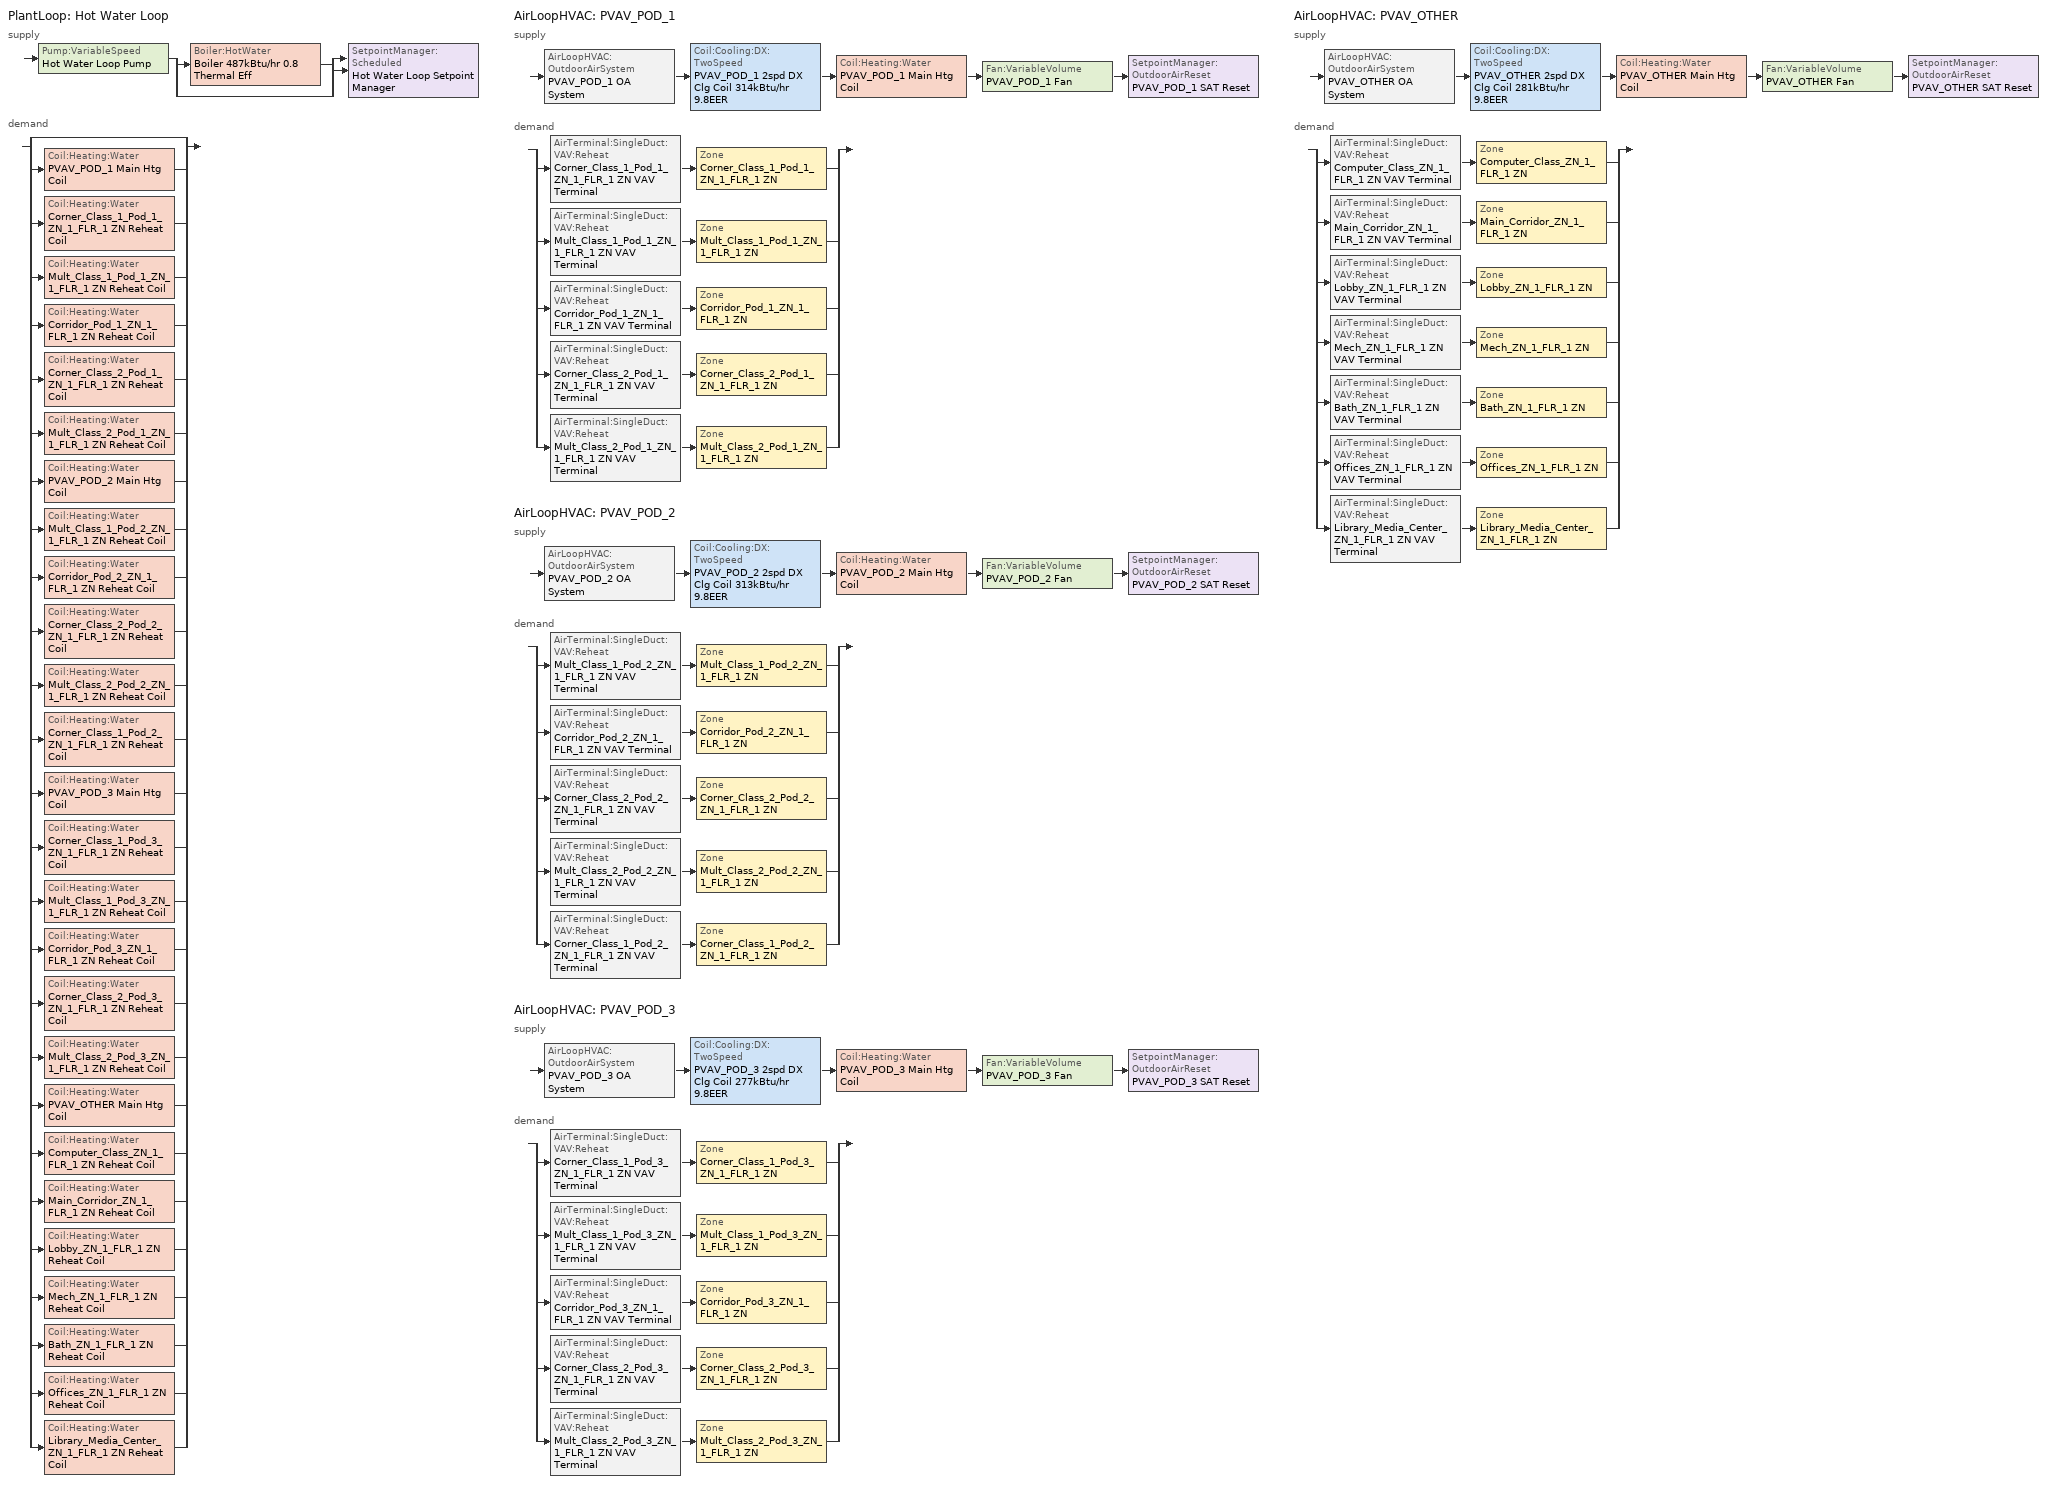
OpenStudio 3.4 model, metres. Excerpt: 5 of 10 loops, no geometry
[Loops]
PlantLoop 'Hot Water Loop'
 supply: Pump:VariableSpeed 'Hot Water Loop Pump' > split
  | Boiler:HotWater 'Boiler 487kBtu/hr 0.8 Thermal Eff'
  | bypass
  join > SetpointManager:Scheduled 'Hot Water Loop Setpoint Manager'
 demand: split
  | bypass
  | Coil:Heating:Water 'PVAV_POD_1 Main Htg Coil'
  | Coil:Heating:Water 'Corner_Class_1_Pod_1_ZN_1_FLR_1 ZN Reheat Coil'
  | Coil:Heating:Water 'Mult_Class_1_Pod_1_ZN_1_FLR_1 ZN Reheat Coil'
  | Coil:Heating:Water 'Corridor_Pod_1_ZN_1_FLR_1 ZN Reheat Coil'
  | Coil:Heating:Water 'Corner_Class_2_Pod_1_ZN_1_FLR_1 ZN Reheat Coil'
  | Coil:Heating:Water 'Mult_Class_2_Pod_1_ZN_1_FLR_1 ZN Reheat Coil'
  | Coil:Heating:Water 'PVAV_POD_2 Main Htg Coil'
  | Coil:Heating:Water 'Mult_Class_1_Pod_2_ZN_1_FLR_1 ZN Reheat Coil'
  | Coil:Heating:Water 'Corridor_Pod_2_ZN_1_FLR_1 ZN Reheat Coil'
  | Coil:Heating:Water 'Corner_Class_2_Pod_2_ZN_1_FLR_1 ZN Reheat Coil'
  | Coil:Heating:Water 'Mult_Class_2_Pod_2_ZN_1_FLR_1 ZN Reheat Coil'
  | Coil:Heating:Water 'Corner_Class_1_Pod_2_ZN_1_FLR_1 ZN Reheat Coil'
  | Coil:Heating:Water 'PVAV_POD_3 Main Htg Coil'
  | Coil:Heating:Water 'Corner_Class_1_Pod_3_ZN_1_FLR_1 ZN Reheat Coil'
  | Coil:Heating:Water 'Mult_Class_1_Pod_3_ZN_1_FLR_1 ZN Reheat Coil'
  | Coil:Heating:Water 'Corridor_Pod_3_ZN_1_FLR_1 ZN Reheat Coil'
  | Coil:Heating:Water 'Corner_Class_2_Pod_3_ZN_1_FLR_1 ZN Reheat Coil'
  | Coil:Heating:Water 'Mult_Class_2_Pod_3_ZN_1_FLR_1 ZN Reheat Coil'
  | Coil:Heating:Water 'PVAV_OTHER Main Htg Coil'
  | Coil:Heating:Water 'Computer_Class_ZN_1_FLR_1 ZN Reheat Coil'
  | Coil:Heating:Water 'Main_Corridor_ZN_1_FLR_1 ZN Reheat Coil'
  | Coil:Heating:Water 'Lobby_ZN_1_FLR_1 ZN Reheat Coil'
  | Coil:Heating:Water 'Mech_ZN_1_FLR_1 ZN Reheat Coil'
  | Coil:Heating:Water 'Bath_ZN_1_FLR_1 ZN Reheat Coil'
  | Coil:Heating:Water 'Offices_ZN_1_FLR_1 ZN Reheat Coil'
  | Coil:Heating:Water 'Library_Media_Center_ZN_1_FLR_1 ZN Reheat Coil'
AirLoopHVAC 'PVAV_POD_1'
 supply: AirLoopHVAC:OutdoorAirSystem 'PVAV_POD_1 OA System' > Coil:Cooling:DX:TwoSpeed 'PVAV_POD_1 2spd DX Clg Coil 314kBtu/hr 9.8EER' > Coil:Heating:Water 'PVAV_POD_1 Main Htg Coil' > Fan:VariableVolume 'PVAV_POD_1 Fan' > SetpointManager:OutdoorAirReset 'PVAV_POD_1 SAT Reset'
 demand: split
  | AirTerminal:SingleDuct:VAV:Reheat 'Corner_Class_1_Pod_1_ZN_1_FLR_1 ZN VAV Terminal' > Zone 'Corner_Class_1_Pod_1_ZN_1_FLR_1 ZN'
  | AirTerminal:SingleDuct:VAV:Reheat 'Mult_Class_1_Pod_1_ZN_1_FLR_1 ZN VAV Terminal' > Zone 'Mult_Class_1_Pod_1_ZN_1_FLR_1 ZN'
  | AirTerminal:SingleDuct:VAV:Reheat 'Corridor_Pod_1_ZN_1_FLR_1 ZN VAV Terminal' > Zone 'Corridor_Pod_1_ZN_1_FLR_1 ZN'
  | AirTerminal:SingleDuct:VAV:Reheat 'Corner_Class_2_Pod_1_ZN_1_FLR_1 ZN VAV Terminal' > Zone 'Corner_Class_2_Pod_1_ZN_1_FLR_1 ZN'
  | AirTerminal:SingleDuct:VAV:Reheat 'Mult_Class_2_Pod_1_ZN_1_FLR_1 ZN VAV Terminal' > Zone 'Mult_Class_2_Pod_1_ZN_1_FLR_1 ZN'
AirLoopHVAC 'PVAV_POD_2'
 supply: AirLoopHVAC:OutdoorAirSystem 'PVAV_POD_2 OA System' > Coil:Cooling:DX:TwoSpeed 'PVAV_POD_2 2spd DX Clg Coil 313kBtu/hr 9.8EER' > Coil:Heating:Water 'PVAV_POD_2 Main Htg Coil' > Fan:VariableVolume 'PVAV_POD_2 Fan' > SetpointManager:OutdoorAirReset 'PVAV_POD_2 SAT Reset'
 demand: split
  | AirTerminal:SingleDuct:VAV:Reheat 'Mult_Class_1_Pod_2_ZN_1_FLR_1 ZN VAV Terminal' > Zone 'Mult_Class_1_Pod_2_ZN_1_FLR_1 ZN'
  | AirTerminal:SingleDuct:VAV:Reheat 'Corridor_Pod_2_ZN_1_FLR_1 ZN VAV Terminal' > Zone 'Corridor_Pod_2_ZN_1_FLR_1 ZN'
  | AirTerminal:SingleDuct:VAV:Reheat 'Corner_Class_2_Pod_2_ZN_1_FLR_1 ZN VAV Terminal' > Zone 'Corner_Class_2_Pod_2_ZN_1_FLR_1 ZN'
  | AirTerminal:SingleDuct:VAV:Reheat 'Mult_Class_2_Pod_2_ZN_1_FLR_1 ZN VAV Terminal' > Zone 'Mult_Class_2_Pod_2_ZN_1_FLR_1 ZN'
  | AirTerminal:SingleDuct:VAV:Reheat 'Corner_Class_1_Pod_2_ZN_1_FLR_1 ZN VAV Terminal' > Zone 'Corner_Class_1_Pod_2_ZN_1_FLR_1 ZN'
AirLoopHVAC 'PVAV_POD_3'
 supply: AirLoopHVAC:OutdoorAirSystem 'PVAV_POD_3 OA System' > Coil:Cooling:DX:TwoSpeed 'PVAV_POD_3 2spd DX Clg Coil 277kBtu/hr 9.8EER' > Coil:Heating:Water 'PVAV_POD_3 Main Htg Coil' > Fan:VariableVolume 'PVAV_POD_3 Fan' > SetpointManager:OutdoorAirReset 'PVAV_POD_3 SAT Reset'
 demand: split
  | AirTerminal:SingleDuct:VAV:Reheat 'Corner_Class_1_Pod_3_ZN_1_FLR_1 ZN VAV Terminal' > Zone 'Corner_Class_1_Pod_3_ZN_1_FLR_1 ZN'
  | AirTerminal:SingleDuct:VAV:Reheat 'Mult_Class_1_Pod_3_ZN_1_FLR_1 ZN VAV Terminal' > Zone 'Mult_Class_1_Pod_3_ZN_1_FLR_1 ZN'
  | AirTerminal:SingleDuct:VAV:Reheat 'Corridor_Pod_3_ZN_1_FLR_1 ZN VAV Terminal' > Zone 'Corridor_Pod_3_ZN_1_FLR_1 ZN'
  | AirTerminal:SingleDuct:VAV:Reheat 'Corner_Class_2_Pod_3_ZN_1_FLR_1 ZN VAV Terminal' > Zone 'Corner_Class_2_Pod_3_ZN_1_FLR_1 ZN'
  | AirTerminal:SingleDuct:VAV:Reheat 'Mult_Class_2_Pod_3_ZN_1_FLR_1 ZN VAV Terminal' > Zone 'Mult_Class_2_Pod_3_ZN_1_FLR_1 ZN'
AirLoopHVAC 'PVAV_OTHER'
 supply: AirLoopHVAC:OutdoorAirSystem 'PVAV_OTHER OA System' > Coil:Cooling:DX:TwoSpeed 'PVAV_OTHER 2spd DX Clg Coil 281kBtu/hr 9.8EER' > Coil:Heating:Water 'PVAV_OTHER Main Htg Coil' > Fan:VariableVolume 'PVAV_OTHER Fan' > SetpointManager:OutdoorAirReset 'PVAV_OTHER SAT Reset'
 demand: split
  | AirTerminal:SingleDuct:VAV:Reheat 'Computer_Class_ZN_1_FLR_1 ZN VAV Terminal' > Zone 'Computer_Class_ZN_1_FLR_1 ZN'
  | AirTerminal:SingleDuct:VAV:Reheat 'Main_Corridor_ZN_1_FLR_1 ZN VAV Terminal' > Zone 'Main_Corridor_ZN_1_FLR_1 ZN'
  | AirTerminal:SingleDuct:VAV:Reheat 'Lobby_ZN_1_FLR_1 ZN VAV Terminal' > Zone 'Lobby_ZN_1_FLR_1 ZN'
  | AirTerminal:SingleDuct:VAV:Reheat 'Mech_ZN_1_FLR_1 ZN VAV Terminal' > Zone 'Mech_ZN_1_FLR_1 ZN'
  | AirTerminal:SingleDuct:VAV:Reheat 'Bath_ZN_1_FLR_1 ZN VAV Terminal' > Zone 'Bath_ZN_1_FLR_1 ZN'
  | AirTerminal:SingleDuct:VAV:Reheat 'Offices_ZN_1_FLR_1 ZN VAV Terminal' > Zone 'Offices_ZN_1_FLR_1 ZN'
  | AirTerminal:SingleDuct:VAV:Reheat 'Library_Media_Center_ZN_1_FLR_1 ZN VAV Terminal' > Zone 'Library_Media_Center_ZN_1_FLR_1 ZN'
[Sizing:Zone] Zone Cooling Design Supply Air Temperature Input Method=SupplyAirTemperature; Zone Cooling Design Supply Air Temperature {C}=12.7778; Zone Cooling Design Supply Air Temperature Difference {deltaC}=11.11; Zone Heating Design Supply Air Temperature Input Method=SupplyAirTemperature; Zone Heating Design Supply Air Temperature {C}=50; Zone Heating Design Supply Air Temperature Difference {deltaC}=11.11; Zone Cooling Design Supply Air Humidity Ratio {kg-H2O/kg-air}=0.0085; Zone Heating Design Supply Air Humidity Ratio {kg-H2O/kg-air}=0.008; Cooling Design Air Flow Method=DesignDay; Heating Design Air Flow Method=DesignDay; Account for Dedicated Outdoor Air System=No; Dedicated Outdoor Air System Control Strategy=NeutralSupplyAir; Dedicated Outdoor Air Low Setpoint Temperature for Design {C}=autosize; Dedicated Outdoor Air High Setpoint Temperature for Design {C}=autosize; Design Minimum Zone Ventilation Efficiency=0.6
Bath_ZN_1_FLR_1 ZN; Computer_Class_ZN_1_FLR_1 ZN; Corner_Class_1_Pod_1_ZN_1_FLR_1 ZN; Corner_Class_1_Pod_2_ZN_1_FLR_1 ZN; Corner_Class_1_Pod_3_ZN_1_FLR_1 ZN; Corner_Class_2_Pod_1_ZN_1_FLR_1 ZN; Corner_Class_2_Pod_2_ZN_1_FLR_1 ZN; Corner_Class_2_Pod_3_ZN_1_FLR_1 ZN; Corridor_Pod_1_ZN_1_FLR_1 ZN; Corridor_Pod_2_ZN_1_FLR_1 ZN; Corridor_Pod_3_ZN_1_FLR_1 ZN; Library_Media_Center_ZN_1_FLR_1 ZN; Lobby_ZN_1_FLR_1 ZN; Main_Corridor_ZN_1_FLR_1 ZN; Mult_Class_1_Pod_1_ZN_1_FLR_1 ZN; Mult_Class_1_Pod_2_ZN_1_FLR_1 ZN; Mult_Class_1_Pod_3_ZN_1_FLR_1 ZN; Mult_Class_2_Pod_1_ZN_1_FLR_1 ZN; Mult_Class_2_Pod_2_ZN_1_FLR_1 ZN; Mult_Class_2_Pod_3_ZN_1_FLR_1 ZN; Offices_ZN_1_FLR_1 ZN
[Zone equipment]
Bath_ZN_1_FLR_1 ZN: Bath_ZN_1_FLR_1 ZN VAV Terminal, Bath_ZN_1_FLR_1 ZN Exhaust Fan
Computer_Class_ZN_1_FLR_1 ZN: Computer_Class_ZN_1_FLR_1 ZN VAV Terminal
Corner_Class_1_Pod_1_ZN_1_FLR_1 ZN: Corner_Class_1_Pod_1_ZN_1_FLR_1 ZN VAV Terminal
Corner_Class_1_Pod_2_ZN_1_FLR_1 ZN: Corner_Class_1_Pod_2_ZN_1_FLR_1 ZN VAV Terminal
Corner_Class_1_Pod_3_ZN_1_FLR_1 ZN: Corner_Class_1_Pod_3_ZN_1_FLR_1 ZN VAV Terminal
Corner_Class_2_Pod_1_ZN_1_FLR_1 ZN: Corner_Class_2_Pod_1_ZN_1_FLR_1 ZN VAV Terminal
Corner_Class_2_Pod_2_ZN_1_FLR_1 ZN: Corner_Class_2_Pod_2_ZN_1_FLR_1 ZN VAV Terminal
Corner_Class_2_Pod_3_ZN_1_FLR_1 ZN: Corner_Class_2_Pod_3_ZN_1_FLR_1 ZN VAV Terminal
Corridor_Pod_1_ZN_1_FLR_1 ZN: Corridor_Pod_1_ZN_1_FLR_1 ZN VAV Terminal
Corridor_Pod_2_ZN_1_FLR_1 ZN: Corridor_Pod_2_ZN_1_FLR_1 ZN VAV Terminal
Corridor_Pod_3_ZN_1_FLR_1 ZN: Corridor_Pod_3_ZN_1_FLR_1 ZN VAV Terminal
Library_Media_Center_ZN_1_FLR_1 ZN: Library_Media_Center_ZN_1_FLR_1 ZN VAV Terminal, Library_Media_Center_ZN_1_FLR_1 ZN Dummy Transfer Air (Source) Fan
Lobby_ZN_1_FLR_1 ZN: Lobby_ZN_1_FLR_1 ZN VAV Terminal
Main_Corridor_ZN_1_FLR_1 ZN: Main_Corridor_ZN_1_FLR_1 ZN VAV Terminal
Mech_ZN_1_FLR_1 ZN: Mech_ZN_1_FLR_1 ZN VAV Terminal
Mult_Class_1_Pod_1_ZN_1_FLR_1 ZN: Mult_Class_1_Pod_1_ZN_1_FLR_1 ZN VAV Terminal
Mult_Class_1_Pod_2_ZN_1_FLR_1 ZN: Mult_Class_1_Pod_2_ZN_1_FLR_1 ZN VAV Terminal
Mult_Class_1_Pod_3_ZN_1_FLR_1 ZN: Mult_Class_1_Pod_3_ZN_1_FLR_1 ZN VAV Terminal
Mult_Class_2_Pod_1_ZN_1_FLR_1 ZN: Mult_Class_2_Pod_1_ZN_1_FLR_1 ZN VAV Terminal
Mult_Class_2_Pod_2_ZN_1_FLR_1 ZN: Mult_Class_2_Pod_2_ZN_1_FLR_1 ZN VAV Terminal
Mult_Class_2_Pod_3_ZN_1_FLR_1 ZN: Mult_Class_2_Pod_3_ZN_1_FLR_1 ZN VAV Terminal
Offices_ZN_1_FLR_1 ZN: Offices_ZN_1_FLR_1 ZN VAV Terminal
[PlantLoop]
Hot Water Loop: Fluid Type=Water; Glycol Concentration=0; Minimum Loop Temperature {C}=10; Plant Loop Volume {m3}=Autocalculate; Load Distribution Scheme=Optimal
[Sizing:Plant]
Hot Water Loop: Loop Type=Heating; Design Loop Exit Temperature {C}=82.2222; Loop Design Temperature Difference {deltaC}=11.1111; Sizing Option=NonCoincident; Zone Timesteps in Averaging Window=1; Coincident Sizing Factor Mode=None
[SetpointManager:Scheduled]
Hot Water Loop Setpoint Manager: Control Variable=Temperature; Schedule=Hot Water Loop Temp - 180F; Setpoint Node or NodeList=Hot Water Loop Supply Outlet Node
[Pump:VariableSpeed]
Hot Water Loop Pump: Rated Pump Head {Pa}=179344; Motor Efficiency=0.855; Coefficient 1 of the Part Load Performance Curve=0; Coefficient 2 of the Part Load Performance Curve=3.2485; Coefficient 3 of the Part Load Performance Curve=-4.7443; Coefficient 4 of the Part Load Performance Curve=2.5294; Pump Control Type=Intermittent; Skin Loss Radiative Fraction=0.5; Design Power Sizing Method=PowerPerFlowPerPressure; Design Electric Power per Unit Flow Rate {W/(m3/s)}=348701.1; Design Shaft Power per Unit Flow Rate per Unit Head {W-s/m3-Pa}=1.28205; Design Minimum Flow Rate Fraction=0
[Boiler:HotWater]
Boiler 487kBtu/hr 0.8 Thermal Eff: Fuel Type=NaturalGas; Nominal Thermal Efficiency=0.8; Efficiency Curve Temperature Evaluation Variable=LeavingBoiler; Normalized Boiler Efficiency Curve=Boiler with No Minimum Turndown; Minimum Part Load Ratio=0; Maximum Part Load Ratio=1.2; Optimum Part Load Ratio=1; Water Outlet Upper Temperature Limit {C}=95; Boiler Flow Mode=LeavingSetpointModulated; Parasitic Electric Load {W}=0; Sizing Factor=1
[AirLoopHVAC] Availability Schedule=SchoolPrimary HVACOperationSchd; Design Supply Air Flow Rate {m3/s}=autosize; Design Return Air Flow Fraction of Supply Air Flow=1
PVAV_POD_1; PVAV_POD_2; PVAV_POD_3; PVAV_OTHER
[Sizing:System] Type of Load to Size On=Sensible; Central Heating Maximum System Air Flow Ratio=0.3; Preheat Design Temperature {C}=7.22222; Preheat Design Humidity Ratio {kg-H2O/kg-Air}=0.008; Precool Design Temperature {C}=12.7778; Precool Design Humidity Ratio {kg-H2O/kg-Air}=0.008; Central Cooling Design Supply Air Temperature {C}=12.7778; Central Heating Design Supply Air Temperature {C}=12.7778; Sizing Option=Coincident; 100% Outdoor Air in Cooling=No; 100% Outdoor Air in Heating=No; Central Cooling Design Supply Air Humidity Ratio {kg-H2O/kg-Air}=0.0085; Central Heating Design Supply Air Humidity Ratio {kg-H2O/kg-Air}=0.008; Cooling Design Air Flow Method=DesignDay; Heating Design Air Flow Method=DesignDay; System Outdoor Air Method=ZoneSum; Zone Maximum Outdoor Air Fraction=1; Cooling Supply Air Flow Rate Per Floor Area {m3/s-m2}=0.00996765; Cooling Fraction of Autosized Cooling Supply Air Flow Rate=1; Cooling Supply Air Flow Rate Per Unit Cooling Capacity {m3/s-W}=3.94755e-05; Heating Supply Air Flow Rate Per Floor Area {m3/s-m2}=0.00996765; Heating Fraction of Autosized Heating Supply Air Flow Rate=1; Heating Fraction of Autosized Cooling Supply Air Flow Rate=1; Heating Supply Air Flow Rate Per Unit Heating Capacity {m3/s-W}=3.15882e-05; Cooling Design Capacity Method=CoolingDesignCapacity; Cooling Design Capacity {W}=autosize; Cooling Design Capacity Per Floor Area {W/m2}=234.7; Fraction of Autosized Cooling Design Capacity=1; Heating Design Capacity Method=HeatingDesignCapacity; Heating Design Capacity {W}=autosize; Heating Design Capacity Per Floor Area {W/m2}=157; Fraction of Autosized Heating Design Capacity=1; Central Cooling Capacity Control Method=OnOff; Occupant Diversity=autosize
Name | Design Outdoor Air Flow Rate {m3/s}
PVAV_POD_1; PVAV_POD_2 | 3.706368
PVAV_POD_3 | 3.198876
PVAV_OTHER | 2.188337
[Fan:VariableVolume] Availability Schedule=Always On Discrete; Fan Total Efficiency=0.6006; Pressure Rise {Pa}=1389.92; Maximum Flow Rate {m3/s}=Autosize; Fan Power Minimum Flow Rate Input Method=Fraction; Fan Power Minimum Flow Fraction=0.25; Fan Power Minimum Air Flow Rate {m3/s}=0; Motor Efficiency=0.924; Motor In Airstream Fraction=1; Fan Power Coefficient 1=0.04076; Fan Power Coefficient 2=0.0881; Fan Power Coefficient 3=-0.0729; Fan Power Coefficient 4=0.9437; Fan Power Coefficient 5=0
PVAV_POD_1 Fan; PVAV_POD_2 Fan; PVAV_POD_3 Fan; PVAV_OTHER Fan
[Coil:Heating:Water] Availability Schedule=Always On Discrete; Rated Inlet Water Temperature {C}=82.2222; Rated Outlet Water Temperature {C}=71.1111
Name | Rated Inlet Air Temperature {C} | Rated Outlet Air Temperature {C}
PVAV_POD_1 Main Htg Coil; PVAV_POD_2 Main Htg Coil; PVAV_POD_3 Main Htg Coil; PVAV_OTHER Main Htg Coil | 7.22222 | 12.7778
Corner_Class_1_Pod_1_ZN_1_FLR_1 ZN Reheat Coil; Mult_Class_1_Pod_1_ZN_1_FLR_1 ZN Reheat Coil; Corridor_Pod_1_ZN_1_FLR_1 ZN Reheat Coil; Corner_Class_2_Pod_1_ZN_1_FLR_1 ZN Reheat Coil; Mult_Class_2_Pod_1_ZN_1_FLR_1 ZN Reheat Coil; Mult_Class_1_Pod_2_ZN_1_FLR_1 ZN Reheat Coil; Corridor_Pod_2_ZN_1_FLR_1 ZN Reheat Coil; Corner_Class_2_Pod_2_ZN_1_FLR_1 ZN Reheat Coil; Mult_Class_2_Pod_2_ZN_1_FLR_1 ZN Reheat Coil; Corner_Class_1_Pod_2_ZN_1_FLR_1 ZN Reheat Coil; Corner_Class_1_Pod_3_ZN_1_FLR_1 ZN Reheat Coil; Mult_Class_1_Pod_3_ZN_1_FLR_1 ZN Reheat Coil; Corridor_Pod_3_ZN_1_FLR_1 ZN Reheat Coil; Corner_Class_2_Pod_3_ZN_1_FLR_1 ZN Reheat Coil; Mult_Class_2_Pod_3_ZN_1_FLR_1 ZN Reheat Coil; Computer_Class_ZN_1_FLR_1 ZN Reheat Coil; Main_Corridor_ZN_1_FLR_1 ZN Reheat Coil; Lobby_ZN_1_FLR_1 ZN Reheat Coil; Mech_ZN_1_FLR_1 ZN Reheat Coil; Bath_ZN_1_FLR_1 ZN Reheat Coil; Offices_ZN_1_FLR_1 ZN Reheat Coil; Library_Media_Center_ZN_1_FLR_1 ZN Reheat Coil | 12.7778 | 50
[Controller:WaterCoil] Action=Normal; Controller Convergence Tolerance {deltaC}=0.0001; Minimum Actuated Flow {m3/s}=0
Name | Water Coil
PVAV_POD_1 Main Htg Coil Controller | PVAV_POD_1 Main Htg Coil
Corner_Class_1_Pod_1_ZN_1_FLR_1 ZN Reheat Coil Controller | Corner_Class_1_Pod_1_ZN_1_FLR_1 ZN Reheat Coil
Mult_Class_1_Pod_1_ZN_1_FLR_1 ZN Reheat Coil Controller | Mult_Class_1_Pod_1_ZN_1_FLR_1 ZN Reheat Coil
Corridor_Pod_1_ZN_1_FLR_1 ZN Reheat Coil Controller | Corridor_Pod_1_ZN_1_FLR_1 ZN Reheat Coil
Corner_Class_2_Pod_1_ZN_1_FLR_1 ZN Reheat Coil Controller | Corner_Class_2_Pod_1_ZN_1_FLR_1 ZN Reheat Coil
Mult_Class_2_Pod_1_ZN_1_FLR_1 ZN Reheat Coil Controller | Mult_Class_2_Pod_1_ZN_1_FLR_1 ZN Reheat Coil
PVAV_POD_2 Main Htg Coil Controller | PVAV_POD_2 Main Htg Coil
Mult_Class_1_Pod_2_ZN_1_FLR_1 ZN Reheat Coil Controller | Mult_Class_1_Pod_2_ZN_1_FLR_1 ZN Reheat Coil
Corridor_Pod_2_ZN_1_FLR_1 ZN Reheat Coil Controller | Corridor_Pod_2_ZN_1_FLR_1 ZN Reheat Coil
Corner_Class_2_Pod_2_ZN_1_FLR_1 ZN Reheat Coil Controller | Corner_Class_2_Pod_2_ZN_1_FLR_1 ZN Reheat Coil
Mult_Class_2_Pod_2_ZN_1_FLR_1 ZN Reheat Coil Controller | Mult_Class_2_Pod_2_ZN_1_FLR_1 ZN Reheat Coil
Corner_Class_1_Pod_2_ZN_1_FLR_1 ZN Reheat Coil Controller | Corner_Class_1_Pod_2_ZN_1_FLR_1 ZN Reheat Coil
PVAV_POD_3 Main Htg Coil Controller | PVAV_POD_3 Main Htg Coil
Corner_Class_1_Pod_3_ZN_1_FLR_1 ZN Reheat Coil Controller | Corner_Class_1_Pod_3_ZN_1_FLR_1 ZN Reheat Coil
Mult_Class_1_Pod_3_ZN_1_FLR_1 ZN Reheat Coil Controller | Mult_Class_1_Pod_3_ZN_1_FLR_1 ZN Reheat Coil
Corridor_Pod_3_ZN_1_FLR_1 ZN Reheat Coil Controller | Corridor_Pod_3_ZN_1_FLR_1 ZN Reheat Coil
Corner_Class_2_Pod_3_ZN_1_FLR_1 ZN Reheat Coil Controller | Corner_Class_2_Pod_3_ZN_1_FLR_1 ZN Reheat Coil
Mult_Class_2_Pod_3_ZN_1_FLR_1 ZN Reheat Coil Controller | Mult_Class_2_Pod_3_ZN_1_FLR_1 ZN Reheat Coil
PVAV_OTHER Main Htg Coil Controller | PVAV_OTHER Main Htg Coil
Computer_Class_ZN_1_FLR_1 ZN Reheat Coil Controller | Computer_Class_ZN_1_FLR_1 ZN Reheat Coil
Main_Corridor_ZN_1_FLR_1 ZN Reheat Coil Controller | Main_Corridor_ZN_1_FLR_1 ZN Reheat Coil
Lobby_ZN_1_FLR_1 ZN Reheat Coil Controller | Lobby_ZN_1_FLR_1 ZN Reheat Coil
Mech_ZN_1_FLR_1 ZN Reheat Coil Controller | Mech_ZN_1_FLR_1 ZN Reheat Coil
Bath_ZN_1_FLR_1 ZN Reheat Coil Controller | Bath_ZN_1_FLR_1 ZN Reheat Coil
Offices_ZN_1_FLR_1 ZN Reheat Coil Controller | Offices_ZN_1_FLR_1 ZN Reheat Coil
Library_Media_Center_ZN_1_FLR_1 ZN Reheat Coil Controller | Library_Media_Center_ZN_1_FLR_1 ZN Reheat Coil
[Coil:Cooling:DX:TwoSpeed] Availability Schedule=Always On Discrete; Rated High Speed Total Cooling Capacity {W}=Autosize; Rated High Speed Sensible Heat Ratio=Autosize; Rated High Speed COP {W/W}=3.39929; Rated High Speed Air Flow Rate {m3/s}=Autosize; Unit Internal Static Air Pressure {Pa}=773.3; Total Cooling Capacity Function of Temperature Curve=PSZ-AC_Unitary_PackagecoolCapFT; Total Cooling Capacity Function of Flow Fraction Curve=PSZ-AC_Unitary_PackagecoolFFF; Energy Input Ratio Function of Temperature Curve=PSZ-AC DX Unitary Package EIRFT; Energy Input Ratio Function of Flow Fraction Curve=PSZ-AC_Unitary_PackagecoolEIRFFF; Part Load Fraction Correlation Curve=PSZ-AC_Unitary_PackagecoolPLR; Rated Low Speed Total Cooling Capacity {W}=Autosize; Rated Low Speed Sensible Heat Ratio=0.69; Rated Low Speed COP {W/W}=3.39929; Low Speed Total Cooling Capacity Function of Temperature Curve=PSZ-AC_Unitary_PackagecoolCapFT; Low Speed Energy Input Ratio Function of Temperature Curve=PSZ-AC DX Unitary Package EIRFT; Condenser Type=AirCooled; Minimum Outdoor Dry-Bulb Temperature for Compressor Operation {C}=-25; High Speed Evaporative Condenser Effectiveness=0; High Speed Evaporative Condenser Air Flow Rate {m3/s}=Autosize; High Speed Evaporative Condenser Pump Rated Power Consumption {W}=Autosize; Low Speed Evaporative Condenser Effectiveness=0; Low Speed Evaporative Condenser Air Flow Rate {m3/s}=Autosize; Low Speed Evaporative Condenser Pump Rated Power Consumption {W}=Autosize; Basin Heater Capacity {W/K}=10; Basin Heater Setpoint Temperature {C}=2
PVAV_POD_1 2spd DX Clg Coil 314kBtu/hr 9.8EER; PVAV_POD_2 2spd DX Clg Coil 313kBtu/hr 9.8EER; PVAV_POD_3 2spd DX Clg Coil 277kBtu/hr 9.8EER; PVAV_OTHER 2spd DX Clg Coil 281kBtu/hr 9.8EER
[Controller:OutdoorAir] Minimum Outdoor Air Flow Rate {m3/s}=0; Maximum Outdoor Air Flow Rate {m3/s}=Autosize; Economizer Control Type=DifferentialDryBulb; Economizer Control Action Type=ModulateFlow; Lockout Type=LockoutWithHeating; Minimum Limit Type=FixedMinimum; Minimum Outdoor Air Schedule=SchoolPrimary MinOA_MotorizedDamper_Sched; High Humidity Control=No; Heat Recovery Bypass Control Type=BypassWhenWithinEconomizerLimits
Name | Controller Mechanical Ventilation
Controller Outdoor Air 1 | PVAV_POD_1 Ventilation Controller
Controller Outdoor Air 2 | PVAV_POD_2 Ventilation Controller
Controller Outdoor Air 3 | PVAV_POD_3 Ventilation Controller
Controller Outdoor Air 4 | PVAV_OTHER Ventilation Controller
[Controller:MechanicalVentilation] Availability Schedule=SchoolPrimary MinOA_MotorizedDamper_Sched
PVAV_POD_1 Ventilation Controller; PVAV_POD_2 Ventilation Controller; PVAV_POD_3 Ventilation Controller; PVAV_OTHER Ventilation Controller
[AirLoopHVAC:OutdoorAirSystem]
Name | Controller
PVAV_POD_1 OA System | Controller Outdoor Air 1
PVAV_POD_2 OA System | Controller Outdoor Air 2
PVAV_POD_3 OA System | Controller Outdoor Air 3
PVAV_OTHER OA System | Controller Outdoor Air 4
[AirTerminal:SingleDuct:VAV:Reheat] Availability Schedule=Always On Discrete; Maximum Air Flow Rate {m3/s}=AutoSize; Zone Minimum Air Flow Input Method=Constant; Fixed Minimum Air Flow Rate {m3/s}=0; Maximum Hot Water or Steam Flow Rate {m3/s}=AutoSize; Minimum Hot Water or Steam Flow Rate {m3/s}=0; Convergence Tolerance=0.001; Damper Heating Action=ReverseWithLimits; Maximum Flow per Zone Floor Area During Reheat {m3/s-m2}=AutoSize; Maximum Flow Fraction During Reheat=AutoSize; Maximum Reheat Air Temperature {C}=50; Control For Outdoor Air=No
Name | Constant Minimum Air Flow Fraction | Reheat Coil
Corner_Class_1_Pod_1_ZN_1_FLR_1 ZN VAV Terminal | 0.809251 | Corner_Class_1_Pod_1_ZN_1_FLR_1 ZN Reheat Coil
Mult_Class_1_Pod_1_ZN_1_FLR_1 ZN VAV Terminal | 0.809251 | Mult_Class_1_Pod_1_ZN_1_FLR_1 ZN Reheat Coil
Corridor_Pod_1_ZN_1_FLR_1 ZN VAV Terminal | 0.809251 | Corridor_Pod_1_ZN_1_FLR_1 ZN Reheat Coil
Corner_Class_2_Pod_1_ZN_1_FLR_1 ZN VAV Terminal | 0.809251 | Corner_Class_2_Pod_1_ZN_1_FLR_1 ZN Reheat Coil
Mult_Class_2_Pod_1_ZN_1_FLR_1 ZN VAV Terminal | 0.809251 | Mult_Class_2_Pod_1_ZN_1_FLR_1 ZN Reheat Coil
Mult_Class_1_Pod_2_ZN_1_FLR_1 ZN VAV Terminal | 0.8128 | Mult_Class_1_Pod_2_ZN_1_FLR_1 ZN Reheat Coil
Corridor_Pod_2_ZN_1_FLR_1 ZN VAV Terminal | 0.8128 | Corridor_Pod_2_ZN_1_FLR_1 ZN Reheat Coil
Corner_Class_2_Pod_2_ZN_1_FLR_1 ZN VAV Terminal | 0.8128 | Corner_Class_2_Pod_2_ZN_1_FLR_1 ZN Reheat Coil
Mult_Class_2_Pod_2_ZN_1_FLR_1 ZN VAV Terminal | 0.8128 | Mult_Class_2_Pod_2_ZN_1_FLR_1 ZN Reheat Coil
Corner_Class_1_Pod_2_ZN_1_FLR_1 ZN VAV Terminal | 0.8128 | Corner_Class_1_Pod_2_ZN_1_FLR_1 ZN Reheat Coil
Corner_Class_1_Pod_3_ZN_1_FLR_1 ZN VAV Terminal | 0.787901 | Corner_Class_1_Pod_3_ZN_1_FLR_1 ZN Reheat Coil
Mult_Class_1_Pod_3_ZN_1_FLR_1 ZN VAV Terminal | 0.787901 | Mult_Class_1_Pod_3_ZN_1_FLR_1 ZN Reheat Coil
Corridor_Pod_3_ZN_1_FLR_1 ZN VAV Terminal | 0.787901 | Corridor_Pod_3_ZN_1_FLR_1 ZN Reheat Coil
Corner_Class_2_Pod_3_ZN_1_FLR_1 ZN VAV Terminal | 0.787901 | Corner_Class_2_Pod_3_ZN_1_FLR_1 ZN Reheat Coil
Mult_Class_2_Pod_3_ZN_1_FLR_1 ZN VAV Terminal | 0.787901 | Mult_Class_2_Pod_3_ZN_1_FLR_1 ZN Reheat Coil
Computer_Class_ZN_1_FLR_1 ZN VAV Terminal | 0.482013 | Computer_Class_ZN_1_FLR_1 ZN Reheat Coil
Main_Corridor_ZN_1_FLR_1 ZN VAV Terminal | 0.482013 | Main_Corridor_ZN_1_FLR_1 ZN Reheat Coil
Lobby_ZN_1_FLR_1 ZN VAV Terminal | 0.482013 | Lobby_ZN_1_FLR_1 ZN Reheat Coil
Mech_ZN_1_FLR_1 ZN VAV Terminal | 0.482013 | Mech_ZN_1_FLR_1 ZN Reheat Coil
Bath_ZN_1_FLR_1 ZN VAV Terminal | 0.482013 | Bath_ZN_1_FLR_1 ZN Reheat Coil
Offices_ZN_1_FLR_1 ZN VAV Terminal | 0.482013 | Offices_ZN_1_FLR_1 ZN Reheat Coil
Library_Media_Center_ZN_1_FLR_1 ZN VAV Terminal | 0.482013 | Library_Media_Center_ZN_1_FLR_1 ZN Reheat Coil
[Fan:ZoneExhaust] Availability Schedule=SchoolPrimary Hours_of_operation; Maximum Flow Rate {m3/s}=0.283168; System Availability Manager Coupling Mode=Decoupled
Name | Fan Total Efficiency | Pressure Rise {Pa} | Balanced Exhaust Fraction Schedule
Bath_ZN_1_FLR_1 ZN Exhaust Fan | 0.385 | 124.544
Library_Media_Center_ZN_1_FLR_1 ZN Dummy Transfer Air (Source) Fan | 1 | 0 | Bath_ZN_1_FLR_1 ZN Exhaust Fan Balanced Air Flow Schedule
[EnergyManagementSystem:Sensor] Output Variable or Output Meter=Zone Lights Electricity Rate
Name | Output Variable or Output Meter Index Key
Bath_ZN_1_FLR_1ZN_LSr | Bath_ZN_1_FLR_1 ZN
Computer_Class_ZN_1_FLR_1ZN_LSr | Computer_Class_ZN_1_FLR_1 ZN
Corner_Class_1_Pod_1_ZN_1_FLR_1ZN_LSr | Corner_Class_1_Pod_1_ZN_1_FLR_1 ZN
Corner_Class_1_Pod_2_ZN_1_FLR_1ZN_LSr | Corner_Class_1_Pod_2_ZN_1_FLR_1 ZN
Corner_Class_1_Pod_3_ZN_1_FLR_1ZN_LSr | Corner_Class_1_Pod_3_ZN_1_FLR_1 ZN
Corner_Class_2_Pod_1_ZN_1_FLR_1ZN_LSr | Corner_Class_2_Pod_1_ZN_1_FLR_1 ZN
Corner_Class_2_Pod_2_ZN_1_FLR_1ZN_LSr | Corner_Class_2_Pod_2_ZN_1_FLR_1 ZN
Corner_Class_2_Pod_3_ZN_1_FLR_1ZN_LSr | Corner_Class_2_Pod_3_ZN_1_FLR_1 ZN
Corridor_Pod_1_ZN_1_FLR_1ZN_LSr | Corridor_Pod_1_ZN_1_FLR_1 ZN
Corridor_Pod_2_ZN_1_FLR_1ZN_LSr | Corridor_Pod_2_ZN_1_FLR_1 ZN
Corridor_Pod_3_ZN_1_FLR_1ZN_LSr | Corridor_Pod_3_ZN_1_FLR_1 ZN
Library_Media_Center_ZN_1_FLR_1ZN_LSr | Library_Media_Center_ZN_1_FLR_1 ZN
Lobby_ZN_1_FLR_1ZN_LSr | Lobby_ZN_1_FLR_1 ZN
Main_Corridor_ZN_1_FLR_1ZN_LSr | Main_Corridor_ZN_1_FLR_1 ZN
Mult_Class_1_Pod_1_ZN_1_FLR_1ZN_LSr | Mult_Class_1_Pod_1_ZN_1_FLR_1 ZN
Mult_Class_1_Pod_2_ZN_1_FLR_1ZN_LSr | Mult_Class_1_Pod_2_ZN_1_FLR_1 ZN
Mult_Class_1_Pod_3_ZN_1_FLR_1ZN_LSr | Mult_Class_1_Pod_3_ZN_1_FLR_1 ZN
Mult_Class_2_Pod_1_ZN_1_FLR_1ZN_LSr | Mult_Class_2_Pod_1_ZN_1_FLR_1 ZN
Mult_Class_2_Pod_2_ZN_1_FLR_1ZN_LSr | Mult_Class_2_Pod_2_ZN_1_FLR_1 ZN
Mult_Class_2_Pod_3_ZN_1_FLR_1ZN_LSr | Mult_Class_2_Pod_3_ZN_1_FLR_1 ZN
Offices_ZN_1_FLR_1ZN_LSr | Offices_ZN_1_FLR_1 ZN
[EnergyManagementSystem:Program]
SET_Mech_ZN_1_FLR_1ZN_Light_EMS_Program: SET Mech_ZN_1_FLR_1ZN_LSr_IP=0.093*Mech_ZN_1_FLR_1ZN_LSr/Mech_ZN_1_FLR_1ZN_Area; IF (Business_Sensor <= 0) && (Mech_ZN_1_FLR_1ZN_LSr_IP >= 0.02); SET Mech_ZN_1_FLR_1ZN_Light1_Actuator = 0.02*Mech_ZN_1_FLR_1ZN_Area/0.09290304; ELSE; SET Mech_ZN_1_FLR_1ZN_Light1_Actuator = NULL; ENDIF
SET_Mult_Class_1_Pod_1_ZN_1_FLR_1ZN_Light_EMS_Program: SET Mult_Class_1_Pod_1_ZN_1_FLR_1ZN_LSr_IP=0.093*Mult_Class_1_Pod_1_ZN_1_FLR_1ZN_LSr/Mult_Class_1_Pod_1_ZN_1_FLR_1ZN_Area; IF (Business_Sensor <= 0) && (Mult_Class_1_Pod_1_ZN_1_FLR_1ZN_LSr_IP >= 0.02); SET Mult_Class_1_Pod_1_ZN_1_FLR_1ZN_Light1_Actuator = 0.02*Mult_Class_1_Pod_1_ZN_1_FLR_1ZN_Area/0.09290304; ELSE; SET Mult_Class_1_Pod_1_ZN_1_FLR_1ZN_Light1_Actuator = NULL; ENDIF
SET_Mult_Class_1_Pod_2_ZN_1_FLR_1ZN_Light_EMS_Program: SET Mult_Class_1_Pod_2_ZN_1_FLR_1ZN_LSr_IP=0.093*Mult_Class_1_Pod_2_ZN_1_FLR_1ZN_LSr/Mult_Class_1_Pod_2_ZN_1_FLR_1ZN_Area; IF (Business_Sensor <= 0) && (Mult_Class_1_Pod_2_ZN_1_FLR_1ZN_LSr_IP >= 0.02); SET Mult_Class_1_Pod_2_ZN_1_FLR_1ZN_Light1_Actuator = 0.02*Mult_Class_1_Pod_2_ZN_1_FLR_1ZN_Area/0.09290304; ELSE; SET Mult_Class_1_Pod_2_ZN_1_FLR_1ZN_Light1_Actuator = NULL; ENDIF
SET_Mult_Class_1_Pod_3_ZN_1_FLR_1ZN_Light_EMS_Program: SET Mult_Class_1_Pod_3_ZN_1_FLR_1ZN_LSr_IP=0.093*Mult_Class_1_Pod_3_ZN_1_FLR_1ZN_LSr/Mult_Class_1_Pod_3_ZN_1_FLR_1ZN_Area; IF (Business_Sensor <= 0) && (Mult_Class_1_Pod_3_ZN_1_FLR_1ZN_LSr_IP >= 0.02); SET Mult_Class_1_Pod_3_ZN_1_FLR_1ZN_Light1_Actuator = 0.02*Mult_Class_1_Pod_3_ZN_1_FLR_1ZN_Area/0.09290304; ELSE; SET Mult_Class_1_Pod_3_ZN_1_FLR_1ZN_Light1_Actuator = NULL; ENDIF
SET_Mult_Class_2_Pod_1_ZN_1_FLR_1ZN_Light_EMS_Program: SET Mult_Class_2_Pod_1_ZN_1_FLR_1ZN_LSr_IP=0.093*Mult_Class_2_Pod_1_ZN_1_FLR_1ZN_LSr/Mult_Class_2_Pod_1_ZN_1_FLR_1ZN_Area; IF (Business_Sensor <= 0) && (Mult_Class_2_Pod_1_ZN_1_FLR_1ZN_LSr_IP >= 0.02); SET Mult_Class_2_Pod_1_ZN_1_FLR_1ZN_Light1_Actuator = 0.02*Mult_Class_2_Pod_1_ZN_1_FLR_1ZN_Area/0.09290304; ELSE; SET Mult_Class_2_Pod_1_ZN_1_FLR_1ZN_Light1_Actuator = NULL; ENDIF
SET_Mult_Class_2_Pod_2_ZN_1_FLR_1ZN_Light_EMS_Program: SET Mult_Class_2_Pod_2_ZN_1_FLR_1ZN_LSr_IP=0.093*Mult_Class_2_Pod_2_ZN_1_FLR_1ZN_LSr/Mult_Class_2_Pod_2_ZN_1_FLR_1ZN_Area; IF (Business_Sensor <= 0) && (Mult_Class_2_Pod_2_ZN_1_FLR_1ZN_LSr_IP >= 0.02); SET Mult_Class_2_Pod_2_ZN_1_FLR_1ZN_Light1_Actuator = 0.02*Mult_Class_2_Pod_2_ZN_1_FLR_1ZN_Area/0.09290304; ELSE; SET Mult_Class_2_Pod_2_ZN_1_FLR_1ZN_Light1_Actuator = NULL; ENDIF
SET_Mult_Class_2_Pod_3_ZN_1_FLR_1ZN_Light_EMS_Program: SET Mult_Class_2_Pod_3_ZN_1_FLR_1ZN_LSr_IP=0.093*Mult_Class_2_Pod_3_ZN_1_FLR_1ZN_LSr/Mult_Class_2_Pod_3_ZN_1_FLR_1ZN_Area; IF (Business_Sensor <= 0) && (Mult_Class_2_Pod_3_ZN_1_FLR_1ZN_LSr_IP >= 0.02); SET Mult_Class_2_Pod_3_ZN_1_FLR_1ZN_Light1_Actuator = 0.02*Mult_Class_2_Pod_3_ZN_1_FLR_1ZN_Area/0.09290304; ELSE; SET Mult_Class_2_Pod_3_ZN_1_FLR_1ZN_Light1_Actuator = NULL; ENDIF
SET_Offices_ZN_1_FLR_1ZN_Light_EMS_Program: SET Offices_ZN_1_FLR_1ZN_LSr_IP=0.093*Offices_ZN_1_FLR_1ZN_LSr/Offices_ZN_1_FLR_1ZN_Area; IF (Business_Sensor <= 0) && (Offices_ZN_1_FLR_1ZN_LSr_IP >= 0.02); SET Offices_ZN_1_FLR_1ZN_Light1_Actuator = 0.02*Offices_ZN_1_FLR_1ZN_Area/0.09290304; ELSE; SET Offices_ZN_1_FLR_1ZN_Light1_Actuator = NULL; ENDIF
[EnergyManagementSystem:ProgramCallingManager]
Transformer_Load_Prog_Manager: AfterPredictorAfterHVACManagers; Transformer_Load_Prog
Mains_Water_Prg_Mgr: BeginTimestepBeforePredictor; Mains_Water_Prg
SET_Bath_ZN_1_FLR_1 ZN_Light_EMS_Program_Manager: AfterPredictorAfterHVACManagers; SET_Bath_ZN_1_FLR_1ZN_Light_EMS_Program
SET_Cafeteria_ZN_1_FLR_1 ZN_Light_EMS_Program_Manager: AfterPredictorAfterHVACManagers; SET_Cafeteria_ZN_1_FLR_1ZN_Light_EMS_Program
SET_Computer_Class_ZN_1_FLR_1 ZN_Light_EMS_Program_Manager: AfterPredictorAfterHVACManagers; SET_Computer_Class_ZN_1_FLR_1ZN_Light_EMS_Program
SET_Corner_Class_1_Pod_1_ZN_1_FLR_1 ZN_Light_EMS_Program_Manager: AfterPredictorAfterHVACManagers; SET_Corner_Class_1_Pod_1_ZN_1_FLR_1ZN_Light_EMS_Program
SET_Corner_Class_1_Pod_2_ZN_1_FLR_1 ZN_Light_EMS_Program_Manager: AfterPredictorAfterHVACManagers; SET_Corner_Class_1_Pod_2_ZN_1_FLR_1ZN_Light_EMS_Program
SET_Corner_Class_1_Pod_3_ZN_1_FLR_1 ZN_Light_EMS_Program_Manager: AfterPredictorAfterHVACManagers; SET_Corner_Class_1_Pod_3_ZN_1_FLR_1ZN_Light_EMS_Program
SET_Corner_Class_2_Pod_1_ZN_1_FLR_1 ZN_Light_EMS_Program_Manager: AfterPredictorAfterHVACManagers; SET_Corner_Class_2_Pod_1_ZN_1_FLR_1ZN_Light_EMS_Program
SET_Corner_Class_2_Pod_2_ZN_1_FLR_1 ZN_Light_EMS_Program_Manager: AfterPredictorAfterHVACManagers; SET_Corner_Class_2_Pod_2_ZN_1_FLR_1ZN_Light_EMS_Program
SET_Corner_Class_2_Pod_3_ZN_1_FLR_1 ZN_Light_EMS_Program_Manager: AfterPredictorAfterHVACManagers; SET_Corner_Class_2_Pod_3_ZN_1_FLR_1ZN_Light_EMS_Program
SET_Corridor_Pod_1_ZN_1_FLR_1 ZN_Light_EMS_Program_Manager: AfterPredictorAfterHVACManagers; SET_Corridor_Pod_1_ZN_1_FLR_1ZN_Light_EMS_Program
SET_Corridor_Pod_2_ZN_1_FLR_1 ZN_Light_EMS_Program_Manager: AfterPredictorAfterHVACManagers; SET_Corridor_Pod_2_ZN_1_FLR_1ZN_Light_EMS_Program
SET_Corridor_Pod_3_ZN_1_FLR_1 ZN_Light_EMS_Program_Manager: AfterPredictorAfterHVACManagers; SET_Corridor_Pod_3_ZN_1_FLR_1ZN_Light_EMS_Program
SET_Gym_ZN_1_FLR_1 ZN_Light_EMS_Program_Manager: AfterPredictorAfterHVACManagers; SET_Gym_ZN_1_FLR_1ZN_Light_EMS_Program
SET_Kitchen_ZN_1_FLR_1 ZN_Light_EMS_Program_Manager: AfterPredictorAfterHVACManagers; SET_Kitchen_ZN_1_FLR_1ZN_Light_EMS_Program
SET_Library_Media_Center_ZN_1_FLR_1 ZN_Light_EMS_Program_Manager: AfterPredictorAfterHVACManagers; SET_Library_Media_Center_ZN_1_FLR_1ZN_Light_EMS_Program
SET_Lobby_ZN_1_FLR_1 ZN_Light_EMS_Program_Manager: AfterPredictorAfterHVACManagers; SET_Lobby_ZN_1_FLR_1ZN_Light_EMS_Program
SET_Main_Corridor_ZN_1_FLR_1 ZN_Light_EMS_Program_Manager: AfterPredictorAfterHVACManagers; SET_Main_Corridor_ZN_1_FLR_1ZN_Light_EMS_Program
SET_Mech_ZN_1_FLR_1 ZN_Light_EMS_Program_Manager: AfterPredictorAfterHVACManagers; SET_Mech_ZN_1_FLR_1ZN_Light_EMS_Program
SET_Mult_Class_1_Pod_1_ZN_1_FLR_1 ZN_Light_EMS_Program_Manager: AfterPredictorAfterHVACManagers; SET_Mult_Class_1_Pod_1_ZN_1_FLR_1ZN_Light_EMS_Program
SET_Mult_Class_1_Pod_2_ZN_1_FLR_1 ZN_Light_EMS_Program_Manager: AfterPredictorAfterHVACManagers; SET_Mult_Class_1_Pod_2_ZN_1_FLR_1ZN_Light_EMS_Program
SET_Mult_Class_1_Pod_3_ZN_1_FLR_1 ZN_Light_EMS_Program_Manager: AfterPredictorAfterHVACManagers; SET_Mult_Class_1_Pod_3_ZN_1_FLR_1ZN_Light_EMS_Program
SET_Mult_Class_2_Pod_1_ZN_1_FLR_1 ZN_Light_EMS_Program_Manager: AfterPredictorAfterHVACManagers; SET_Mult_Class_2_Pod_1_ZN_1_FLR_1ZN_Light_EMS_Program
SET_Mult_Class_2_Pod_2_ZN_1_FLR_1 ZN_Light_EMS_Program_Manager: AfterPredictorAfterHVACManagers; SET_Mult_Class_2_Pod_2_ZN_1_FLR_1ZN_Light_EMS_Program
SET_Mult_Class_2_Pod_3_ZN_1_FLR_1 ZN_Light_EMS_Program_Manager: AfterPredictorAfterHVACManagers; SET_Mult_Class_2_Pod_3_ZN_1_FLR_1ZN_Light_EMS_Program
SET_Offices_ZN_1_FLR_1 ZN_Light_EMS_Program_Manager: AfterPredictorAfterHVACManagers; SET_Offices_ZN_1_FLR_1ZN_Light_EMS_Program
[EnergyManagementSystem:OutputVariable]
Wired_LTG: EMS Variable=Wired_LTG; Type of Data in Variable=Summed; Update Frequency=ZoneTimeStep; Units=J
[ElectricLoadCenter:Transformer]
Transformer_1: Availability Schedule=Always On Discrete; Transformer Usage=PowerInFromGrid; Rated Capacity {VA}=112500; Phase=3; Conductor Material=Aluminum; Full Load Temperature Rise {C}=150; Fraction of Eddy Current Losses=0.1; Performance Input Method=NominalEfficiency; Nameplate Efficiency=0.987; Per Unit Load for Nameplate Efficiency=0.35; Reference Temperature for Nameplate Efficiency {C}=75; Consider Transformer Loss for Utility Cost=Yes; Meter Name 1=Wired_LTG_Electricity; Meter Name 2=InteriorEquipment:Electricity
[EnergyManagementSystem:InternalVariable] Internal Data Type=Zone Floor Area
Name | Internal Data Index Key
Bath_ZN_1_FLR_1ZN_Area | Bath_ZN_1_FLR_1 ZN
Computer_Class_ZN_1_FLR_1ZN_Area | Computer_Class_ZN_1_FLR_1 ZN
Corner_Class_1_Pod_1_ZN_1_FLR_1ZN_Area | Corner_Class_1_Pod_1_ZN_1_FLR_1 ZN
Corner_Class_1_Pod_2_ZN_1_FLR_1ZN_Area | Corner_Class_1_Pod_2_ZN_1_FLR_1 ZN
Corner_Class_1_Pod_3_ZN_1_FLR_1ZN_Area | Corner_Class_1_Pod_3_ZN_1_FLR_1 ZN
Corner_Class_2_Pod_1_ZN_1_FLR_1ZN_Area | Corner_Class_2_Pod_1_ZN_1_FLR_1 ZN
Corner_Class_2_Pod_2_ZN_1_FLR_1ZN_Area | Corner_Class_2_Pod_2_ZN_1_FLR_1 ZN
Corner_Class_2_Pod_3_ZN_1_FLR_1ZN_Area | Corner_Class_2_Pod_3_ZN_1_FLR_1 ZN
Corridor_Pod_1_ZN_1_FLR_1ZN_Area | Corridor_Pod_1_ZN_1_FLR_1 ZN
Corridor_Pod_2_ZN_1_FLR_1ZN_Area | Corridor_Pod_2_ZN_1_FLR_1 ZN
Corridor_Pod_3_ZN_1_FLR_1ZN_Area | Corridor_Pod_3_ZN_1_FLR_1 ZN
Library_Media_Center_ZN_1_FLR_1ZN_Area | Library_Media_Center_ZN_1_FLR_1 ZN
Lobby_ZN_1_FLR_1ZN_Area | Lobby_ZN_1_FLR_1 ZN
Main_Corridor_ZN_1_FLR_1ZN_Area | Main_Corridor_ZN_1_FLR_1 ZN
Mult_Class_1_Pod_1_ZN_1_FLR_1ZN_Area | Mult_Class_1_Pod_1_ZN_1_FLR_1 ZN
Mult_Class_1_Pod_2_ZN_1_FLR_1ZN_Area | Mult_Class_1_Pod_2_ZN_1_FLR_1 ZN
Mult_Class_1_Pod_3_ZN_1_FLR_1ZN_Area | Mult_Class_1_Pod_3_ZN_1_FLR_1 ZN
Mult_Class_2_Pod_1_ZN_1_FLR_1ZN_Area | Mult_Class_2_Pod_1_ZN_1_FLR_1 ZN
Mult_Class_2_Pod_2_ZN_1_FLR_1ZN_Area | Mult_Class_2_Pod_2_ZN_1_FLR_1 ZN
Mult_Class_2_Pod_3_ZN_1_FLR_1ZN_Area | Mult_Class_2_Pod_3_ZN_1_FLR_1 ZN
Offices_ZN_1_FLR_1ZN_Area | Offices_ZN_1_FLR_1 ZN
[SetpointManager:OutdoorAirReset] Control Variable=Temperature; Setpoint at Outdoor Low Temperature {C}=15.5556; Outdoor Low Temperature {C}=10; Setpoint at Outdoor High Temperature {C}=12.7778; Outdoor High Temperature {C}=21.1111
Name | Setpoint Node or NodeList
PVAV_OTHER SAT Reset | PVAV_OTHER Supply Outlet Node
PVAV_POD_1 SAT Reset | PVAV_POD_1 Supply Outlet Node
PVAV_POD_2 SAT Reset | PVAV_POD_2 Supply Outlet Node
PVAV_POD_3 SAT Reset | PVAV_POD_3 Supply Outlet Node
[Schedule:Constant]
Always On Discrete: Value=1
[Schedule:Ruleset]
Name | Default Day Schedule | Summer Design Day Schedule | Winter Design Day Schedule
Hot Water Loop Temp - 180F | Hot Water Loop Temp - 180F Default
SchoolPrimary HVACOperationSchd | SchoolPrimary HVACOperationSchd Default | SchoolPrimary HVACOperationSchd Summer Design Day | SchoolPrimary HVACOperationSchd Winter Design Day
SchoolPrimary MinOA_MotorizedDamper_Sched | SchoolPrimary MinOA_MotorizedDamper_Sched Default | SchoolPrimary MinOA_MotorizedDamper_Sched Summer Design Day | SchoolPrimary MinOA_MotorizedDamper_Sched Winter Design Day
SchoolPrimary Hours_of_operation | SchoolPrimary Hours_of_operation Default | SchoolPrimary Hours_of_operation Summer Design Day | SchoolPrimary Hours_of_operation Winter Design Day
Bath_ZN_1_FLR_1 ZN Exhaust Fan Balanced Air Flow Schedule | SchoolPrimary Hours_of_operation Default 1 | SchoolPrimary Hours_of_operation Summer Design Day 1 | SchoolPrimary Hours_of_operation Winter Design Day 1
[Schedule:Day]
Hot Water Loop Temp - 180F Default: 24, 0, 82.2222
SchoolPrimary HVACOperationSchd Default; SchoolPrimary MinOA_MotorizedDamper_Sched Default; SchoolPrimary Hours_of_operation Default; SchoolPrimary Hours_of_operation Default 1: 24, 0, 0
SchoolPrimary HVACOperationSchd Winter Design Day; SchoolPrimary HVACOperationSchd Summer Design Day; SchoolPrimary HVACOperationSchd WntrDsn|SmrDsn|Wkdy Day; SchoolPrimary Hours_of_operation Winter Design Day; SchoolPrimary Hours_of_operation Summer Design Day; SchoolPrimary Hours_of_operation WntrDsn|SmrDsn|Wkdy Day; SchoolPrimary Hours_of_operation Summer Design Day 1; SchoolPrimary Hours_of_operation Winter Design Day 1; SchoolPrimary Hours_of_operation WntrDsn|SmrDsn|Wkdy Day 1: 7, 0, 0, 21, 0, 1, 24, 0, 0
SchoolPrimary MinOA_MotorizedDamper_Sched Winter Design Day; SchoolPrimary MinOA_MotorizedDamper_Sched Summer Design Day; SchoolPrimary MinOA_MotorizedDamper_Sched WntrDsn|SmrDsn|Wkdy Day: 8, 0, 0, 21, 0, 1, 24, 0, 0
[Schedule:Rule] Rule Order=0; Apply Monday=Yes; Apply Tuesday=Yes; Apply Wednesday=Yes; Apply Thursday=Yes; Apply Friday=Yes; Date Specification Type=DateRange; Start Month=1; Start Day=1; End Month=12; End Day=31
Name | Schedule Ruleset | Day Schedule
Schedule Rule 81 | SchoolPrimary HVACOperationSchd | SchoolPrimary HVACOperationSchd WntrDsn|SmrDsn|Wkdy Day
Schedule Rule 82 | SchoolPrimary MinOA_MotorizedDamper_Sched | SchoolPrimary MinOA_MotorizedDamper_Sched WntrDsn|SmrDsn|Wkdy Day
Schedule Rule 93 | SchoolPrimary Hours_of_operation | SchoolPrimary Hours_of_operation WntrDsn|SmrDsn|Wkdy Day
Schedule Rule 105 | Bath_ZN_1_FLR_1 ZN Exhaust Fan Balanced Air Flow Schedule | SchoolPrimary Hours_of_operation WntrDsn|SmrDsn|Wkdy Day 1
[Curve:Cubic]
Boiler with No Minimum Turndown: Coefficient1 Constant=0.7463; Coefficient2 x=1.3196; Coefficient3 x**2=-2.2154; Coefficient4 x**3=1.1674; Minimum Value of x=0; Maximum Value of x=1.3
[Curve:Biquadratic] Minimum Value of x=12.77778; Maximum Value of x=23.88889; Minimum Value of y=21.11111; Maximum Value of y=46.11111
Name | Coefficient1 Constant | Coefficient2 x | Coefficient3 x**2 | Coefficient4 y | Coefficient5 y**2 | Coefficient6 x*y
PSZ-AC_Unitary_PackagecoolCapFT | 0.766956 | 0.0107756 | -4.14703e-05 | 0.00134961 | -0.000261144 | 0.000457488
PSZ-AC DX Unitary Package EIRFT | 0.297145 | 0.0430933 | -0.000748766 | 0.00597727 | 0.000482112 | -0.000956448
[Curve:Quadratic]
Name | Coefficient1 Constant | Coefficient2 x | Coefficient3 x**2 | Minimum Value of x | Maximum Value of x
PSZ-AC_Unitary_PackagecoolFFF | 0.8 | 0.2 | 0 | 0.5 | 1.5
PSZ-AC_Unitary_PackagecoolEIRFFF | 1.156 | -0.1816 | 0.0256 | 0.5 | 1.5
PSZ-AC_Unitary_PackagecoolPLR | 0.75 | 0.25 | 0 | 0 | 1
